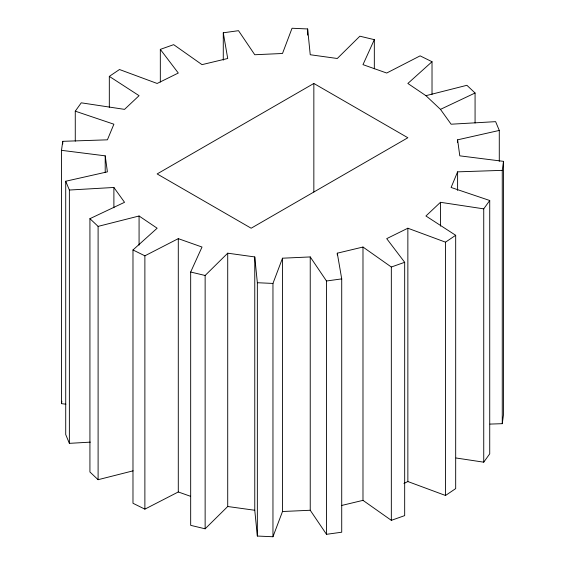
<?xml version="1.0" encoding="UTF-8"?>
<svg xmlns="http://www.w3.org/2000/svg" width="565" height="565" viewBox="0 0 565 565"><rect width="100%" height="100%" fill="white"/><g stroke="black" fill="none" stroke-linecap="round" stroke-linejoin="round"><path stroke-width="0.85" d="M65.879 404.201L61.507 403.65L61.507 150.332L62.736 141.321L107.399 139.83L113.89 124.208L75.272 111.171L81.261 102.823L124.54 109.37L139.075 95.676L109.32 76.388L119.483 69.516L157.141 83.465L178.293 73.033L160.326 49.381L173.667 44.656L202.016 64.643L227.716 58.492L223.281 32.791L238.508 30.68L254.766 54.741L282.5 53.484L292.041 28.25L307.65 28.956L310.234 54.741L337.284 58.492L359.863 36.195L374.327 39.656L374.327 68.782M61.507 403.65L61.839 401.192M490.003 424.089L502.264 423.679L502.264 170.355L503.493 161.35L459.79 155.841L457.601 139.83L499.283 130.437L495.625 121.652L451.11 124.208L440.46 109.37L425.925 95.676L407.859 83.465L432.02 61.726L420.12 55.857L386.707 73.033L362.984 64.643L374.327 39.656M502.264 423.679L503.493 414.668L503.493 161.35M61.507 150.332L105.21 155.841L107.399 171.852L65.717 181.238L69.375 190.031L113.89 187.467L124.54 202.305L89.927 218.676L98.105 226.381L139.075 215.999L157.141 228.218L132.98 249.956L144.88 255.825L178.293 238.649L202.016 247.039L190.673 272.026L190.673 525.344L205.137 528.805L205.137 275.48L227.716 253.184L254.766 256.934L254.766 510.259L257.35 536.044L272.959 536.75L272.959 283.432L282.5 258.198L310.234 256.934L326.492 280.996L326.492 534.321L341.719 532.209L341.719 278.884L337.284 253.184L362.984 247.039L391.333 267.019L404.674 262.301L386.707 238.649L407.859 228.218L445.517 242.166L455.68 235.294L425.925 215.999L440.46 202.305L483.739 208.859L489.728 200.504L451.11 187.467L457.601 171.852L502.264 170.355M272.959 536.75L282.5 511.516L282.5 258.198M456.04 457.989L483.739 462.177L489.728 453.829L489.728 200.504M205.137 528.805L227.716 506.508L227.716 253.184M403.94 483.471L407.859 481.535L445.517 495.484L455.68 488.612L455.68 235.294M313.843 83.465L157.141 173.935L251.157 228.218L407.859 137.747L313.843 83.465L313.843 192.029M132.98 249.956L132.98 503.274L144.88 509.143L178.293 491.967L190.56 496.31M440.46 109.37L475.073 93.006L466.895 85.301L425.925 95.676M341.571 505.484L362.984 500.357L391.333 520.344L404.674 515.619L404.674 262.301M89.927 218.676L89.927 471.994L98.105 479.699L133.1 470.836M326.492 280.996L341.719 278.884M65.717 181.238L65.717 434.563L69.375 443.348L90.322 442.141M282.5 511.516L310.234 510.259L326.492 534.321M254.766 256.934L257.35 282.719L272.959 283.432M227.716 506.508L254.766 510.259M190.673 272.026L205.137 275.48M499.283 130.437L499.283 161.329M483.739 208.859L483.739 462.177M475.073 93.006L475.073 123.015M457.601 139.83L457.601 142.479M457.601 171.852L457.601 190.391M445.517 242.166L445.517 495.484M440.46 202.305L440.46 226.141M432.02 61.726L432.02 94.383M407.859 228.218L407.859 481.535M391.333 267.019L391.333 520.344M362.984 247.039L362.984 500.357M337.284 253.184L337.284 254.949M310.234 256.934L310.234 510.259M307.65 28.956L307.65 35.136M257.35 282.719L257.35 536.044M223.281 32.791L223.281 60.151M178.293 238.649L178.293 491.967M160.326 49.381L160.326 82.038M144.88 255.825L144.88 509.143M139.075 215.999L139.075 245.132M113.89 187.467L113.89 207.772M109.32 76.388L109.32 107.279M105.21 155.841L105.21 172.608M98.105 226.381L98.105 479.699M75.272 111.171L75.272 141.186M69.375 190.031L69.375 443.348M62.736 141.321L62.736 143.969"/></g></svg>
